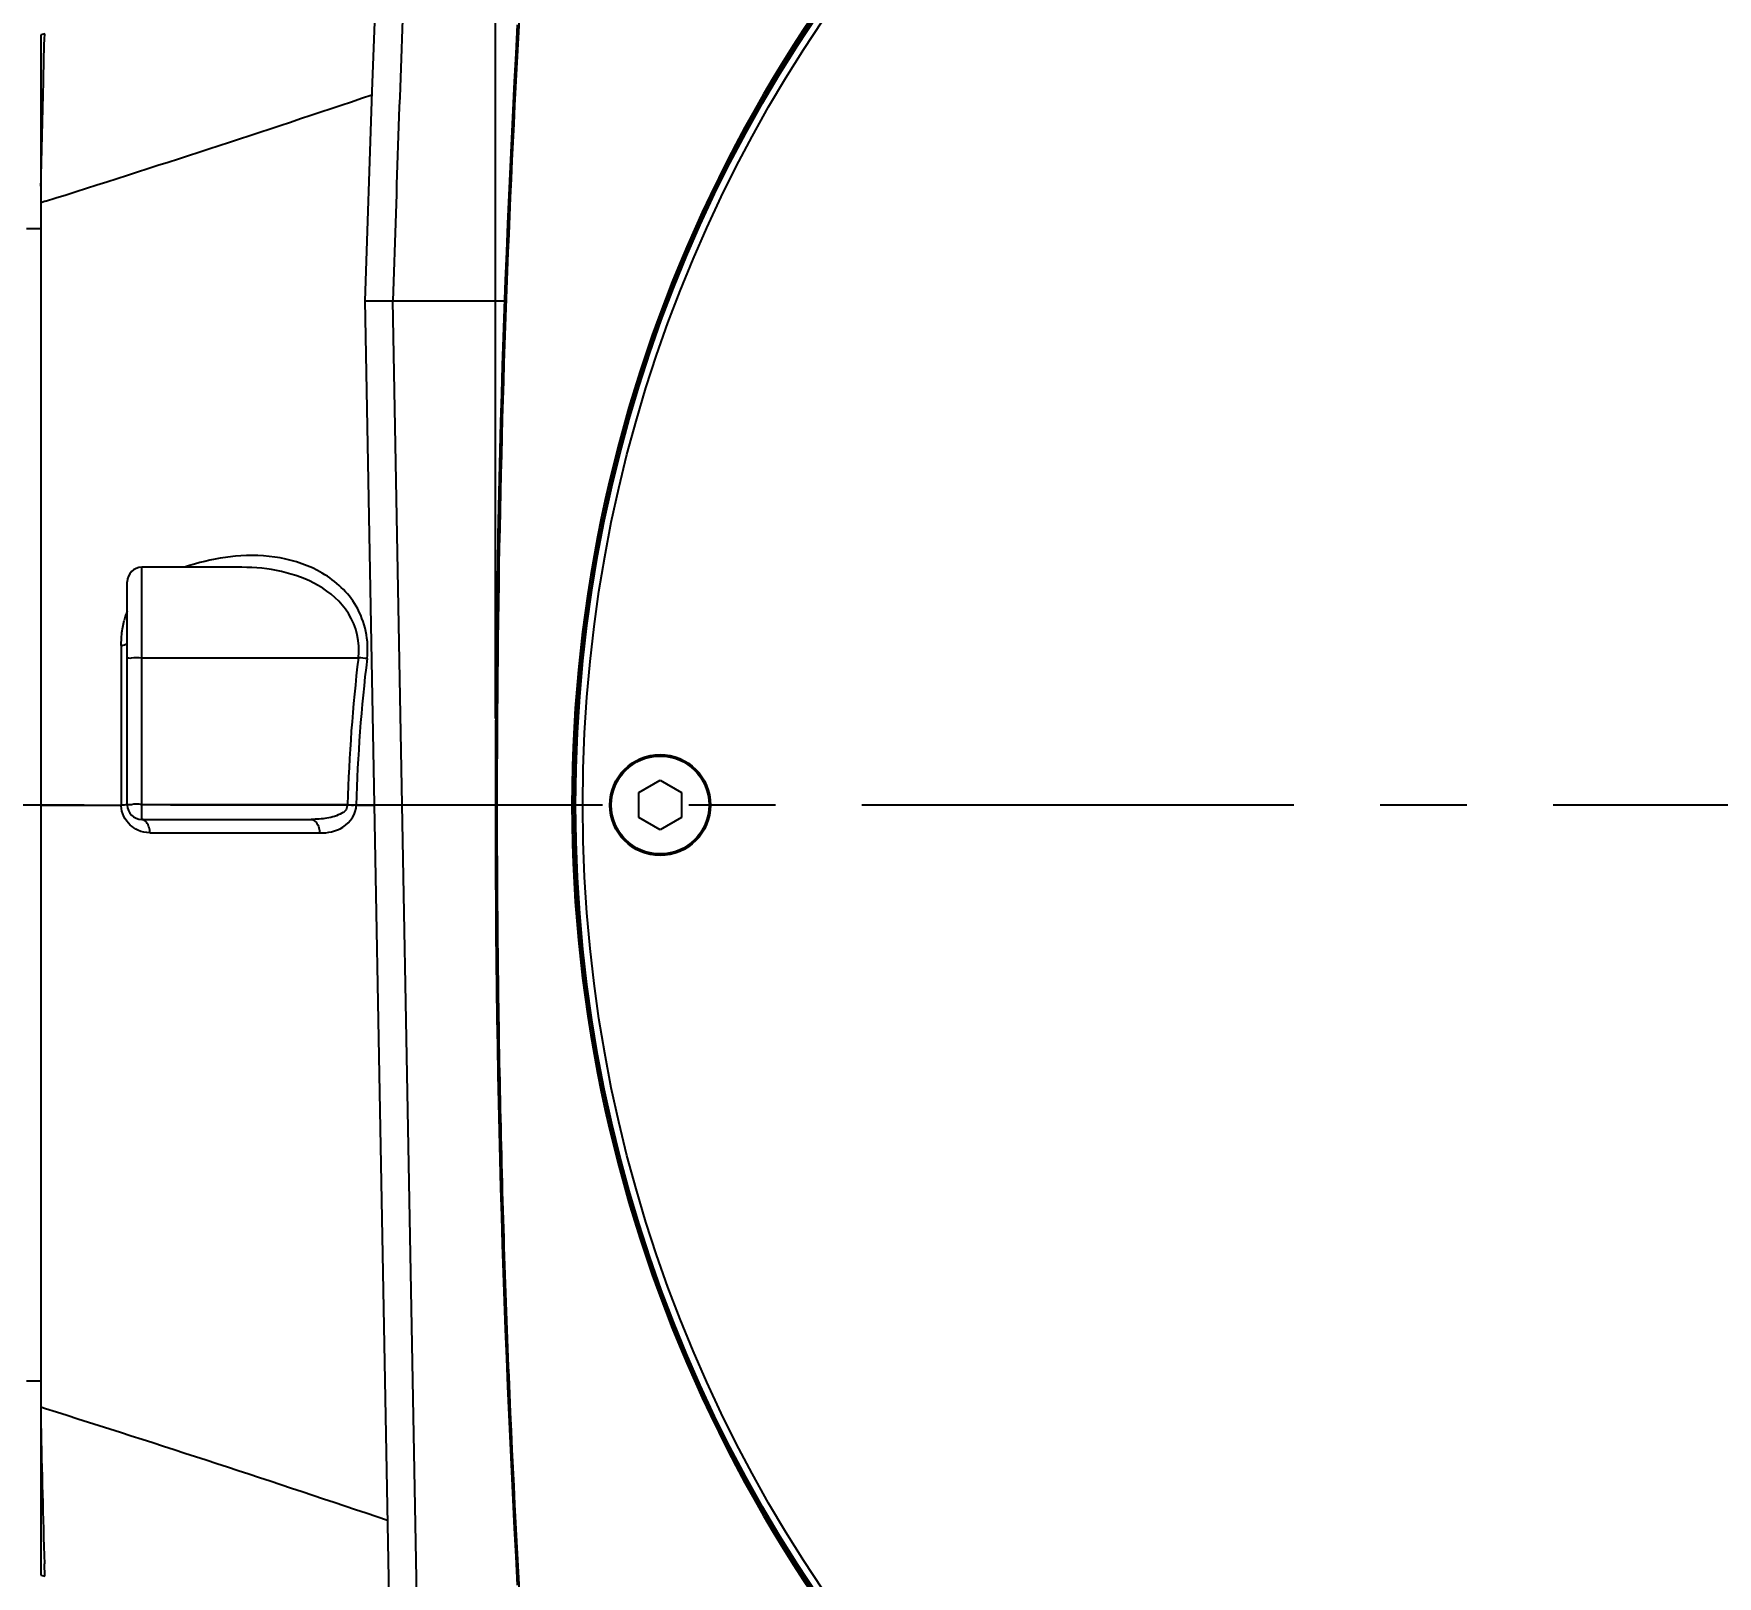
# Model space of a CAD drawing. Header units: millimetres. Extents: x 4086 to 8300, y 123 to 1549.
# Drawn here: x 6958.89 to 6988.11, y 991.66 to 1018.43 of the extents above; entities that cross this region are included whole.
import ezdxf

# ---------------------------------------------------------------- set-up
doc = ezdxf.new("R2010")
doc.units = ezdxf.units.MM
doc.linetypes.add('CENTER', pattern=[0.6, 0.375, -0.075, 0.075, -0.075])
for name, color, linetype in [('中心线', 7, 'Continuous'), ('外形图', 7, 'Continuous'), ('尺寸标注', 7, 'Continuous')]:
    doc.layers.add(name, color=color, linetype=linetype)
doc.styles.add('思源黑', font='SourceHanSansCN-Normal.ttf')
doc.dimstyles.new('尺寸标注_1_4比例', dxfattribs={"dimtxt": 7, "dimasz": 6, "dimexe": 2, "dimexo": 1.5, "dimgap": 1, "dimtad": 1, "dimdec": 1, "dimlfac": 4, "dimdsep": 46, "dimtxsty": '思源黑', "dimcen": 0.09, "dimadec": 0, "dimazin": 0, "dimtp": 0.01, "dimtm": 0.01, "dimtfac": 1, "dimtdec": 1, "dimtofl": 0, "dimtmove": 0, "dimatfit": 3, "dimfxl": 1, "dimtolj": 1, "dimarcsym": 0})

# ---------------------------------------------------------------- blocks, each defined once
blk = doc.blocks.new('*D945')
at = {"layer": 'Defpoints', "color": 0}
for p in [(6972.764, 1025.043), (7012.764, 985.043), (7055.689, 985.043)]:
    blk.add_point(p, dxfattribs=at)
at = {"layer": '尺寸标注', "color": 0, "lineweight": -2}
for p, q in [((6974.264, 1025.043), (7057.689, 1025.043)), ((7055.689, 1019.043), (7055.689, 991.043)), ((7014.264, 985.043), (7057.689, 985.043))]:
    blk.add_line(p, q, dxfattribs=at)
at = {"layer": '尺寸标注', "color": 0}
for points in [[(7056.689, 1019.043), (7054.689, 1019.043), (7055.689, 1025.043)], [(7054.689, 991.043), (7056.689, 991.043), (7055.689, 985.043)]]:
    blk.add_solid(points, dxfattribs=at)
at = {"layer": '尺寸标注', "color": 0, "insert": (7051.064, 1005.043), "char_height": 7, "attachment_point": 5, "rotation": 90, "style": '思源黑'}
blk.add_mtext('\\A1;160', dxfattribs=at)
blk = doc.blocks.new('*D947')
at = {"layer": 'Defpoints', "color": 0}
for p in [(6975.889, 1027.543), (6975.889, 982.543), (7080.178, 982.543)]:
    blk.add_point(p, dxfattribs=at)
at = {"layer": '尺寸标注', "color": 0, "lineweight": -2}
for p, q in [((6977.389, 1027.543), (7082.178, 1027.543)), ((7080.178, 1021.543), (7080.178, 988.543)), ((6977.389, 982.543), (7082.178, 982.543))]:
    blk.add_line(p, q, dxfattribs=at)
at = {"layer": '尺寸标注', "color": 0}
for points in [[(7081.178, 1021.543), (7079.178, 1021.543), (7080.178, 1027.543)], [(7079.178, 988.543), (7081.178, 988.543), (7080.178, 982.543)]]:
    blk.add_solid(points, dxfattribs=at)
at = {"layer": '尺寸标注', "color": 0, "insert": (7075.554, 1005.043), "char_height": 7, "attachment_point": 5, "rotation": 90, "style": '思源黑'}
blk.add_mtext('\\A1;180', dxfattribs=at)
blk = doc.blocks.new('*D957')
at = {"layer": 'Defpoints', "color": 0}
for p in [(7021.014, 1081.968), (6966.903, 1005.043), (7021.014, 1005.043)]:
    blk.add_point(p, dxfattribs=at)
at = {"layer": '尺寸标注', "color": 0, "lineweight": -2}
for p, q in [((6966.903, 1006.543), (6966.903, 1083.968)), ((7021.014, 1006.543), (7021.014, 1083.968)), ((6972.903, 1081.968), (7015.014, 1081.968))]:
    blk.add_line(p, q, dxfattribs=at)
at = {"layer": '尺寸标注', "color": 0}
for points in [[(6972.903, 1082.968), (6972.903, 1080.968), (6966.903, 1081.968)], [(7015.014, 1080.968), (7015.014, 1082.968), (7021.014, 1081.968)]]:
    blk.add_solid(points, dxfattribs=at)
at = {"layer": '尺寸标注', "color": 0, "insert": (6993.958, 1086.592), "char_height": 7, "attachment_point": 5, "style": '思源黑'}
blk.add_mtext('\\A1;\\A1;216.5', dxfattribs=at)

msp = doc.modelspace()

# ---------------------------------------------------------------- linework, layer by layer
at = {"layer": '中心线', "linetype": 'CENTER', "ltscale": 20}
msp.add_line((6992.764, 1005.043), (6836.9537, 1005.043), dxfattribs=at)
at = {"layer": '外形图'}
for p, q in [((6959.0828, 1018.4293), (6959.014, 1018.408)), ((6959.014, 1018.408), (6959.014, 991.6781)), ((6959.0826, 1018.4274), (6959.0828, 1018.4293)), ((6959.0967, 1015.5226), (6959.014, 1015.4965)), ((6959.014, 1015.043), (6958.764, 1015.043)), ((6964.6393, 1013.793), (6965.1393, 986.793)), ((6964.6394, 1013.793), (6967.062, 1013.793)), ((6965.6435, 985.5674), (6965.1261, 1013.793)), ((6965.1262, 1013.793), (6967.062, 1013.793)), ((6962.504, 1009.168), (6960.764, 1009.168)), ((6960.764, 1004.793), (6960.764, 1009.168)), ((6960.514, 1005.043), (6960.514, 1008.918)), ((6960.409, 1007.8106), (6960.4086, 1007.5916)), ((6960.4086, 1007.5916), (6960.4079, 1007.2604)), ((6960.764, 1007.5997), (6964.5255, 1007.5997)), ((6960.4069, 1006.7008), (6960.4069, 1006.6682)), ((6969.3916, 1005.258), (6969.764, 1005.473)), ((6969.764, 1005.473), (6970.1364, 1005.258)), ((6969.3916, 1004.828), (6969.3916, 1005.258)), ((6970.1364, 1005.258), (6970.1364, 1004.828)), ((6959.014, 1005.043), (6960.4054, 1005.043)), ((6960.764, 1005.0517), (6964.3376, 1005.0517)), ((6960.764, 1004.793), (6963.706, 1004.793)), ((6964.4869, 1005.043), (6964.8013, 1005.043)), ((6969.764, 1004.613), (6969.3916, 1004.828)), ((6970.1364, 1004.828), (6969.764, 1004.613)), ((6959.014, 995.043), (6958.764, 995.043)), ((6959.0967, 994.5635), (6959.014, 994.5896)), ((6959.014, 991.678), (6959.0828, 991.6568)), ((6959.0828, 991.6568), (6959.0752, 991.8732))]:
    msp.add_line(p, q, dxfattribs=at)
for points in [[(6965.0436, 1024.5631), (6964.9111, 1021.3484), (6964.7596, 1017.4254), (6964.6394, 1013.793)], [(6967.2838, 1018.5801), (6967.2566, 1018.0875), (6967.2303, 1017.595), (6967.2051, 1017.1026), (6967.1809, 1016.6103), (6967.1578, 1016.1179), (6967.1356, 1015.6257), (6967.1144, 1015.1334), (6967.0943, 1014.6411), (6967.0751, 1014.1488), (6967.057, 1013.6566), (6967.0398, 1013.1643), (6967.0237, 1012.672), (6967.0086, 1012.1797), (6966.9945, 1011.6874), (6966.9814, 1011.1951), (6966.9693, 1010.7028), (6966.9582, 1010.2106), (6966.9481, 1009.7183), (6966.939, 1009.2261), (6966.931, 1008.7339), (6966.9239, 1008.2418), (6966.9179, 1007.7496), (6966.9128, 1007.2575), (6966.9088, 1006.7654), (6966.9058, 1006.2734), (6966.9038, 1005.7813), (6966.9028, 1005.2893), (6966.9028, 1004.7972), (6966.9038, 1004.3051), (6966.9058, 1003.8129), (6966.9088, 1003.3207), (6966.9128, 1002.8286), (6966.9179, 1002.3364), (6966.9239, 1001.8442), (6966.931, 1001.3519), (6966.939, 1000.8597), (6966.9481, 1000.3675), (6966.9582, 999.8752), (6966.9693, 999.383), (6966.9814, 998.8908), (6966.9945, 998.3986), (6967.0086, 997.9064), (6967.0237, 997.4142), (6967.0398, 996.922), (6967.0569, 996.4298), (6967.0751, 995.9377), (6967.0942, 995.4455), (6967.1144, 994.9532), (6967.1356, 994.4609), (6967.1577, 993.9685), (6967.1809, 993.4761), (6967.2051, 992.9836), (6967.2303, 992.4911), (6967.2566, 991.9985), (6967.2838, 991.5059)]]:
    msp.add_lwpolyline(points, dxfattribs=at)
for centre, radius in [((6992.764, 1005.043), 24.4672), ((6992.764, 1005.043), 24.3423), ((6969.764, 1005.043), 0.875), ((6969.764, 1005.043), 0.85)]:
    msp.add_circle(centre, radius, dxfattribs=at)
for centre, radius, start, end in [((6992.764, 1005.043), 24.5313, 130.39702, 229.60298), ((6992.764, 1005.043), 24.4979, 130.39702, 229.60298), ((6865.415, 1312.5368), 311.4382, 287.50587, 288.601305), ((6960.764, 1008.918), 0.25, 90, 180), ((6962.6915, 1005.9649), 3.4089, 95.06912, 98.00116), ((6961.7925, 1007.9084), 1.3753, 158.4137, 165.80482), ((6992.7285, 1004.2387), 28.4026, 173.20396, 178.35965), ((6992.2523, 1004.247), 27.7768, 173.10121, 178.35791), ((6960.9262, 1005.0615), 0.5206, 182.03339, 183.52996), ((6960.764, 1005.043), 0.25, 180, 270), ((6866.0645, 699.5499), 309.3348, 71.341038, 72.497389), ((7264.0548, 1000.772), 305.1094, 181.214844, 181.67132)]:
    msp.add_arc(centre, radius, start, end, dxfattribs=at)
for points, knots in [([(6967.8046, 984.6101), (6967.5158, 988.0072), (6967.1899, 993.1129), (6966.9724, 999.9286), (6966.8998, 1006.7476), (6967.0813, 1015.2717), (6967.5158, 1022.0789), (6967.8046, 1025.4759)], [0, 0, 0, 0, 0.2499966, 0.3750018, 0.5000071, 0.7500034, 1, 1, 1, 1]), ([(6965.1315, 1013.793), (6965.1856, 1015.5885), (6965.3107, 1019.1788), (6965.4567, 1022.7683), (6965.5291, 1024.563)], [0, 0, 0, 0, 0.500023, 1, 1, 1, 1]), ([(6959.014, 1015.7828), (6959.0279, 1016.409), (6959.0595, 1017.2901), (6959.0654, 1018.1725), (6959.0826, 1018.4274)], [0, 0, 0, 0, 0.710351, 1, 1, 1, 1]), ([(6964.6766, 1007.5835), (6964.7142, 1007.8921), (6964.5849, 1008.5159), (6963.938, 1009.1098), (6963.1748, 1009.369), (6962.6496, 1009.3834), (6962.3903, 1009.3604)], [0, 0, 0, 0, 0.2820504, 0.5295747, 0.7638242, 1, 1, 1, 1]), ([(6964.5255, 1007.5997), (6964.5614, 1007.8597), (6964.4329, 1008.3967), (6963.8556, 1008.8844), (6963.1938, 1009.1237), (6962.7335, 1009.168), (6962.504, 1009.168)], [0, 0, 0, 0, 0.2739647, 0.5217737, 0.7604204, 1, 1, 1, 1]), ([(6960.409, 1007.8106), (6960.4153, 1007.8115), (6960.4273, 1007.8135), (6960.4392, 1007.8159), (6960.445, 1007.8171)], [0, 0, 0, 0, 0.5182509, 1, 1, 1, 1]), ([(6960.445, 1007.8171), (6960.4607, 1007.8206), (6960.4842, 1007.827), (6960.5089, 1007.84), (6960.5128, 1007.8483)], [0, 0, 0, 0, 0.6391619, 1, 1, 1, 1]), ([(6960.514, 1007.591), (6960.514, 1007.5974), (6960.5526, 1007.5899), (6960.6168, 1007.6066), (6960.7049, 1007.5997), (6960.764, 1007.5997)], [0, 0, 0, 0, 0.0767737, 0.2914164, 1, 1, 1, 1]), ([(6960.764, 1005.0459), (6960.7113, 1005.0719), (6960.6169, 1005.0519), (6960.5531, 1005.0433), (6960.514, 1005.0497), (6960.514, 1005.043)], [0, 0, 0, 0, 0.704636, 0.9198141, 1, 1, 1, 1]), ([(6960.514, 1005.043), (6960.514, 1005.0526), (6960.4553, 1005.0316), (6960.4302, 1005.0487), (6960.4056, 1005.0387)], [0, 0, 0, 0, 0.2658388, 1, 1, 1, 1]), ([(6960.9066, 1004.5602), (6960.9054, 1004.5906), (6960.8954, 1004.6796), (6960.8282, 1004.793), (6960.764, 1004.793)], [0, 0, 0, 0, 0.3212679, 1, 1, 1, 1]), ([(6964.3408, 1005.0517), (6964.3288, 1005.0219), (6964.3258, 1004.9526), (6964.1861, 1004.8624), (6963.9821, 1004.8066), (6963.7976, 1004.793), (6963.7062, 1004.793)], [0, 0, 0, 0, 0.1309128, 0.2567758, 0.6282132, 1, 1, 1, 1]), ([(6963.7062, 1004.793), (6963.772, 1004.793), (6963.8432, 1004.6794), (6963.8534, 1004.5879), (6963.8545, 1004.5572)], [0, 0, 0, 0, 0.6815412, 1, 1, 1, 1]), ([(6963.8544, 1004.5572), (6963.9921, 1004.5571), (6964.288, 1004.6066), (6964.4936, 1004.8934), (6964.4881, 1005.043)], [0, 0, 0, 0, 0.4791507, 1, 1, 1, 1])]:
    msp.add_open_spline(points, degree=3, knots=knots, dxfattribs=at)
for points in [[(6962.217, 1009.3406), (6961.9767, 1009.3069), (6961.739, 1009.2479), (6961.5097, 1009.1685)], [(6960.409, 1007.8106), (6960.4092, 1007.8765), (6960.412, 1007.9424), (6960.4183, 1008.008)], [(6960.4183, 1008.008), (6960.4261, 1008.088), (6960.4394, 1008.1677), (6960.4592, 1008.2456)], [(6964.6766, 1007.5835), (6964.6283, 1007.5879), (6964.58, 1007.5929), (6964.532, 1007.5994)], [(6960.4079, 1007.2604), (6960.4075, 1007.0739), (6960.4072, 1006.8873), (6960.4069, 1006.7008)], [(6960.4069, 1006.6682), (6960.406, 1006.1265), (6960.4056, 1005.5848), (6960.4054, 1005.043)], [(6960.5658, 1004.6929), (6960.4744, 1004.7768), (6960.4143, 1004.9056), (6960.4066, 1005.0294)], [(6964.3371, 1005.0401), (6964.38, 1005.054), (6964.4322, 1005.0267), (6964.4721, 1005.0477)], [(6960.6983, 1004.6054), (6960.6501, 1004.6272), (6960.6047, 1004.6571), (6960.5658, 1004.6929)], [(6960.9065, 1004.5602), (6960.8355, 1004.5603), (6960.763, 1004.576), (6960.6983, 1004.6054)], [(6960.9065, 1004.5602), (6961.8892, 1004.5588), (6962.8718, 1004.5578), (6963.8544, 1004.5572)]]:
    msp.add_open_spline(points, degree=3, dxfattribs=at)

# ---------------------------------------------------------------- dimensions: what is measured, and where the dimension line sits
at = {"layer": '尺寸标注'}
dim = msp.add_linear_dim(base=(7021.014, 1081.9676), p1=(6966.9028, 1005.043), p2=(7021.014, 1005.0429), text='\\A1;216.5', dimstyle='尺寸标注_1_4比例', dxfattribs=at)
dim.commit()
dim.dimension.update_dxf_attribs({"geometry": '*D957', "text_midpoint": (6993.9584, 1081.9676), "dimtype": 160})
for base, p1, p2, picture, middle in [((7080.1782, 982.543), (6975.889, 1027.543), (6975.889, 982.543), '*D947', (7080.1782, 1005.043)), ((7055.6886, 985.043), (6972.764, 1025.043), (7012.764, 985.043), '*D945', (7055.6886, 1005.043))]:
    dim = msp.add_linear_dim(base=base, p1=p1, p2=p2, angle=90, dimstyle='尺寸标注_1_4比例', dxfattribs=at)
    dim.commit()
    dim.dimension.update_dxf_attribs({"geometry": picture, "text_midpoint": middle, "dimtype": 160})

doc.saveas('drawing.dxf')
